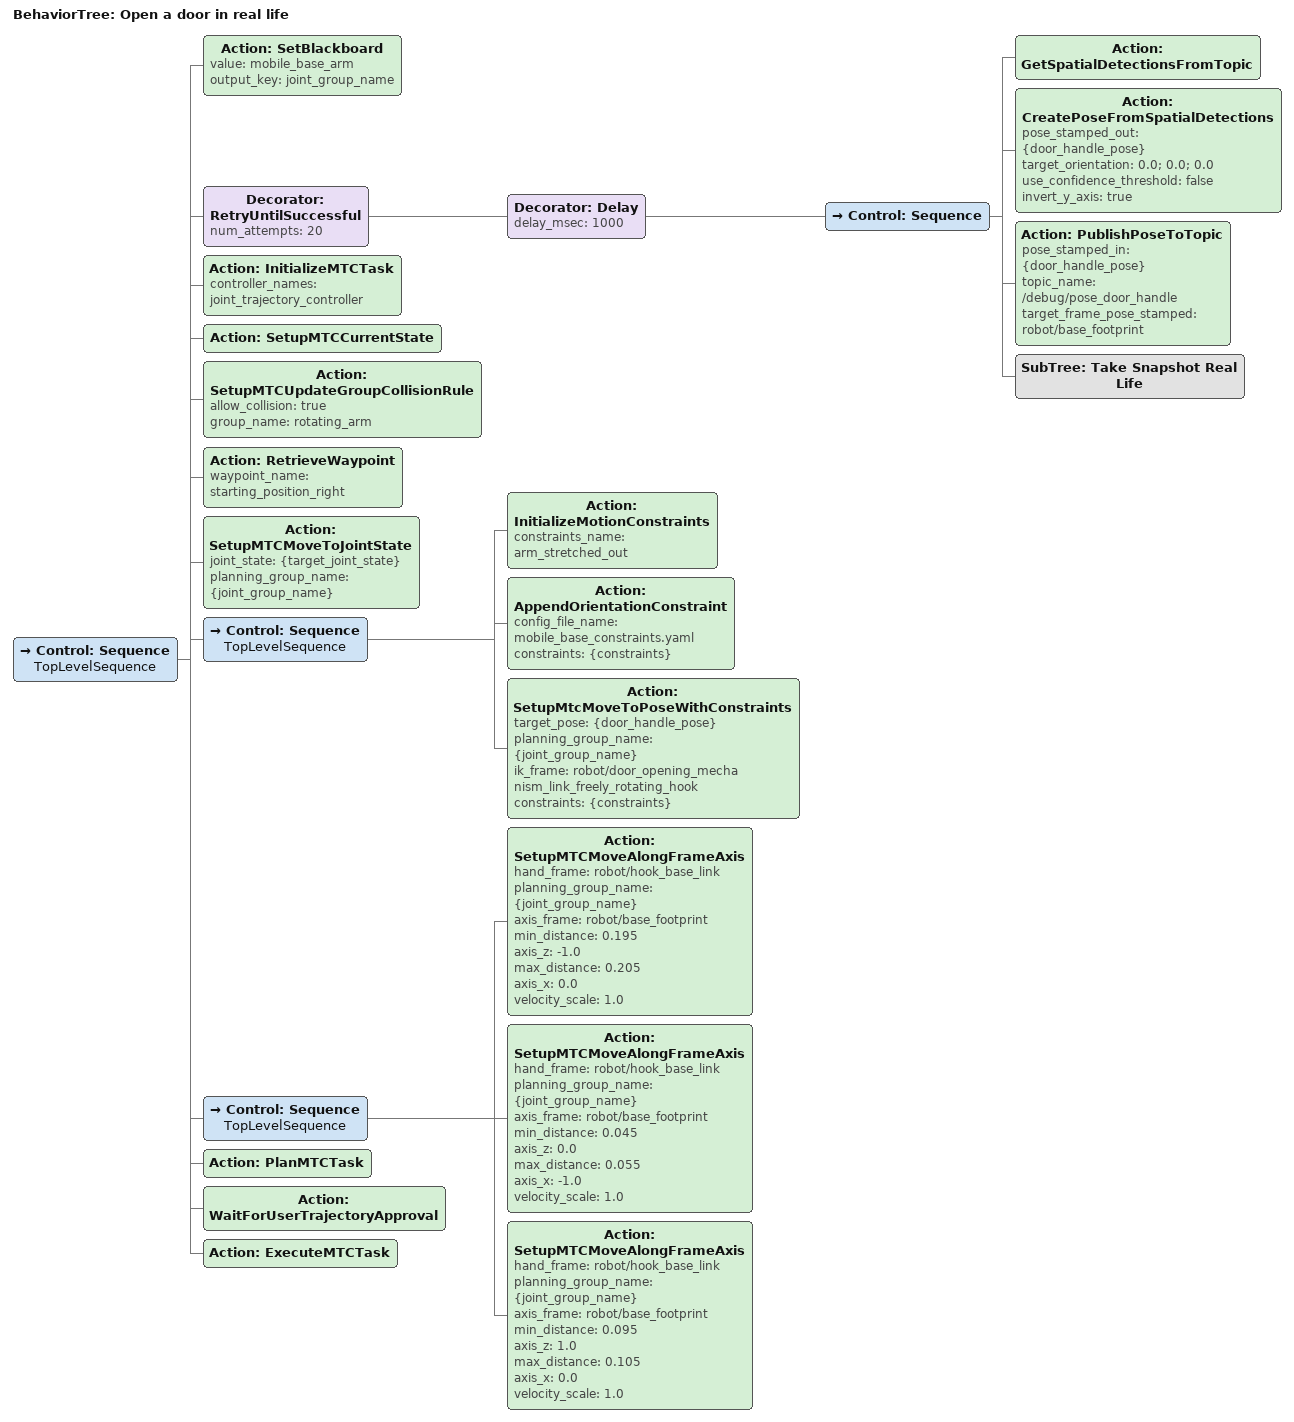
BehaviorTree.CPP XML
<?xml version='1.0' encoding='UTF-8'?>
<root BTCPP_format="4" main_tree_to_execute="Open a door in real life">
  <BehaviorTree ID="Open a door in real life" _description="Opens a door in real life by using MTC" _hardcoded="false">
    <Control ID="Sequence" name="TopLevelSequence">
      <Action ID="SetBlackboard" value="mobile_base_arm" output_key="joint_group_name"/>
      <Decorator ID="RetryUntilSuccessful" num_attempts="20">
        <Decorator ID="Delay" delay_msec="1000">
          <Control ID="Sequence">
            <Action ID="GetSpatialDetectionsFromTopic"/>
            <Action ID="CreatePoseFromSpatialDetections" pose_stamped_out="{door_handle_pose}" target_orientation="0.0; 0.0; 0.0" use_confidence_threshold="false" invert_y_axis="true"/>
            <Action ID="PublishPoseToTopic" pose_stamped_in="{door_handle_pose}" topic_name="/debug/pose_door_handle" target_frame_pose_stamped="robot/base_footprint"/>
            <SubTree ID="Take Snapshot Real Life"/>
          </Control>
        </Decorator>
      </Decorator>
      <Action ID="InitializeMTCTask" controller_names="joint_trajectory_controller"/>
      <Action ID="SetupMTCCurrentState"/>
      <Action ID="SetupMTCUpdateGroupCollisionRule" allow_collision="true" group_name="rotating_arm"/>
      <Action ID="RetrieveWaypoint" waypoint_name="starting_position_right"/>
      <Action ID="SetupMTCMoveToJointState" joint_state="{target_joint_state}" planning_group_name="{joint_group_name}"/>
      <Control ID="Sequence" name="TopLevelSequence">
        <Action ID="InitializeMotionConstraints" constraints_name="arm_stretched_out"/>
        <Action ID="AppendOrientationConstraint" config_file_name="mobile_base_constraints.yaml" constraints="{constraints}"/>
        <Action ID="SetupMtcMoveToPoseWithConstraints" target_pose="{door_handle_pose}" planning_group_name="{joint_group_name}" ik_frame="robot/door_opening_mechanism_link_freely_rotating_hook" constraints="{constraints}"/>
      </Control>
      <Control ID="Sequence" name="TopLevelSequence">
        <Action ID="SetupMTCMoveAlongFrameAxis" hand_frame="robot/hook_base_link" planning_group_name="{joint_group_name}" axis_frame="robot/base_footprint" min_distance="0.195" axis_z="-1.0" max_distance="0.205" axis_x="0.0" velocity_scale="1.0"/>
        <Action ID="SetupMTCMoveAlongFrameAxis" hand_frame="robot/hook_base_link" planning_group_name="{joint_group_name}" axis_frame="robot/base_footprint" min_distance="0.045" axis_z="0.0" max_distance="0.055" axis_x="-1.0" velocity_scale="1.0"/>
        <Action ID="SetupMTCMoveAlongFrameAxis" hand_frame="robot/hook_base_link" planning_group_name="{joint_group_name}" axis_frame="robot/base_footprint" min_distance="0.095" axis_z="1.0" max_distance="0.105" axis_x="0.0" velocity_scale="1.0"/>
      </Control>
      <Action ID="PlanMTCTask"/>
      <Action ID="WaitForUserTrajectoryApproval"/>
      <Action ID="ExecuteMTCTask"/>
    </Control>
  </BehaviorTree>
</root>
